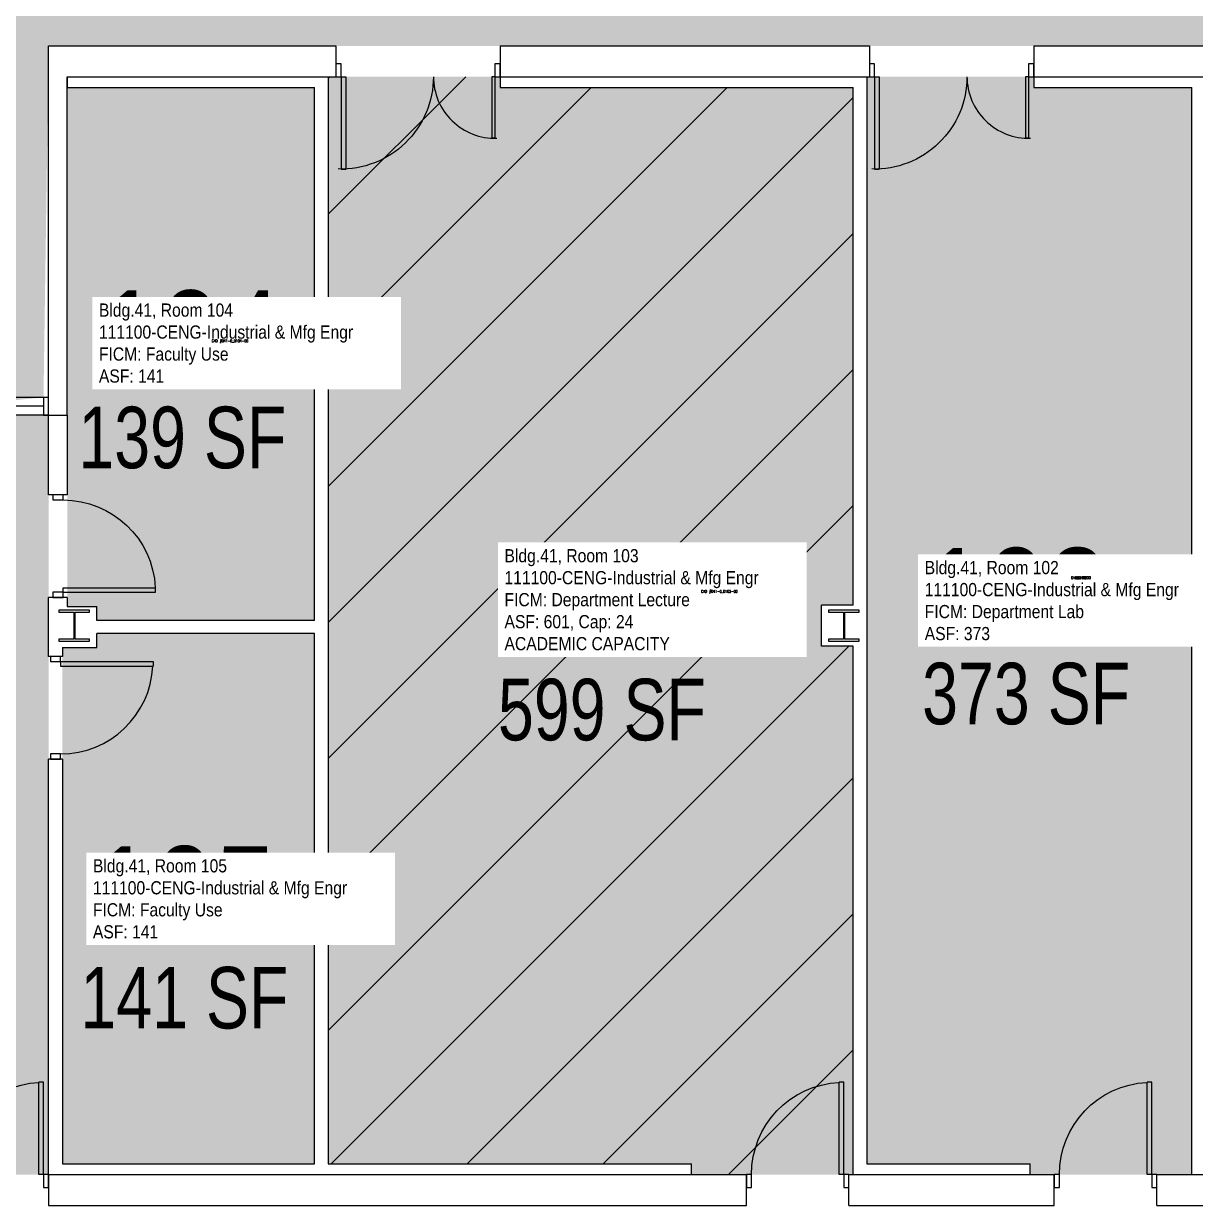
# Model space of a CAD drawing. Header units: inches. Extents: x -3087 to 2347, y -254 to 3466.
# Drawn here: x -905.7 to -449, y 2592 to 3052.7 of the extents above; entities that cross this region are included whole.
import ezdxf
from ezdxf.enums import TextEntityAlignment as Align

# ---------------------------------------------------------------- set-up
doc = ezdxf.new("R2010")
doc.units = ezdxf.units.IN
doc.header["$LTSCALE"] = 10
doc.header["$MEASUREMENT"] = 0
for name, color, linetype in [('A-DOOR', 2, 'CONTINUOUS'), ('A-GLAZ', 1, 'CONTINUOUS'), ('A-GLAZ-SILL', 2, 'CONTINUOUS'), ('A-IDEN-CNUM', 7, 'CONTINUOUS'), ('A-IDEN-RNUM', 7, 'CONTINUOUS'), ('A-IDEN-SNUM', 4, 'CONTINUOUS'), ('A-IDEN-VNUM', 4, 'CONTINUOUS'), ('A-WALL', 5, 'CONTINUOUS'), ('AREA-TEXT', 3, 'CONTINUOUS'), ('Rooms-Capacity', 4, 'CONTINUOUS'), ('Rooms-Category-Color', 7, 'CONTINUOUS'), ('Rooms-College-Color', 7, 'CONTINUOUS'), ('Rooms-Department-Color', 7, 'CONTINUOUS'), ('Rooms-Division-Color', 7, 'CONTINUOUS'), ('Rooms-Information', 7, 'CONTINUOUS')]:
    doc.layers.add(name, color=color, linetype=linetype)
doc.styles.add('AREA', font='arial.ttf', dxfattribs={"height": 24})
doc.styles.add('ROOMSNUMBER', font='TXT.SHX', dxfattribs={"height": 1})
doc.styles.add('ROOMVNUMBER', font='arial.ttf', dxfattribs={"width": 0.85, "height": 30})

msp = doc.modelspace()

# ---------------------------------------------------------------- hatches: boundary and pattern name
at = {"layer": 'Rooms-Capacity'}
h = msp.add_hatch(dxfattribs=at)
h.set_pattern_fill('ANSI31', color=256, scale=300, style=0)
h.set_pattern_definition([(45, (0, 0), (-26.51650429449553, 26.51650429449553), [])])
h.paths.add_polyline_path([(-786.9968528598547, 3032.001631250605), (-720.0023359656334, 3032.001501670107), (-720.0023361295462, 3027.75001655519), (-582.3718530386686, 3027.750022778288), (-582.3718530088663, 2826.000022782013), (-594.7578189969063, 2826.000022791326), (-594.7578189522028, 2810.000022826716), (-582.371853068471, 2810.000022804365), (-582.3718532323837, 2604.000022837892), (-645.3718531280756, 2604.000022817403), (-645.3718532323837, 2608.250022795051), (-786.996852889657, 2608.250022787601)])
at = {"layer": 'Rooms-Category-Color', "true_color": 0xadadad}
h = msp.add_hatch(color=253, dxfattribs=at)
edge = h.paths.add_edge_path()
edge.add_arc((-1655.291926920601, 10436.69894980821), 7302.777143042623, 270.5977534965467, 281.783160734968)
edge.add_line((-164.0038321465254, 3287.809957850724), (-164.0038322339011, 3225.155798433349))
edge.add_line((-164.0038322339011, 3225.155798433349), (-447.587626516819, 3178.783998653293))
edge.add_line((-447.587626516819, 3178.783998653293), (-445.7104129195213, 3166.931738570333))
edge.add_line((-445.7104129195213, 3166.931738570333), (-439.7842932641506, 3167.8704096172))
edge.add_line((-439.7842932641506, 3167.8704096172), (-430.359186604619, 3108.615226484835))
edge.add_line((-430.359186604619, 3108.615226484835), (-376.0023359954357, 3117.224505804479))
edge.add_line((-376.0023359954357, 3117.224505804479), (-376.0023360848427, 3044.000021830201))
edge.add_line((-376.0023360848427, 3044.000021830201), (-895.9968530535698, 3044.001864302903))
edge.add_line((-895.9968530535698, 3044.001864302903), (-897.9968530237675, 2907.000022990629))
edge.add_line((-897.9968530237675, 2907.000022990629), (-967.996853068471, 2900.000022834167))
edge.add_line((-967.996853068471, 2900.000022834167), (-967.9968529641628, 3044.000023009256))
edge.add_line((-967.9968529641628, 3044.000023009256), (-1655.99685318768, 3044.000023007393))
edge.add_line((-1655.99685318768, 3044.000023007393), (-1655.996853008866, 2900.000022990629))
edge.add_line((-1655.996853008866, 2900.000022990629), (-1727.996853128076, 2900.000022985041))
edge.add_line((-1727.996853128076, 2900.000022985041), (-1727.996853157878, 3044.000023012981))
edge.add_line((-1727.996853157878, 3044.000023012981), (-1824.002336084843, 3044.000023022294))
edge.add_line((-1824.002336084843, 3044.000023022294), (-1824.002336084843, 2994.000023050234))
edge.add_line((-1824.002336084843, 2994.000023050234), (-1936.002336159348, 2994.000023057684))
edge.add_line((-1936.002336159348, 2994.000023057684), (-1936.002336204052, 3044.000023026019))
edge.add_line((-1936.002336204052, 3044.000023026019), (-2032.002336114645, 3044.000023012981))
edge.add_line((-2032.002336114645, 3044.000023012981), (-2032.002336084843, 3008.000022945926))
edge.add_line((-2032.002336084843, 3008.000022945926), (-2104.002336084843, 3008.000022988766))
edge.add_line((-2104.002336084843, 3008.000022988766), (-2104.00233605504, 3044.000023001805))
edge.add_line((-2104.00233605504, 3044.000023001805), (-2128.002335950732, 3044.000022985041))
edge.add_line((-2128.002335950732, 3044.000022985041), (-2128.002335965633, 2900.000023016706))
edge.add_line((-2128.002335965633, 2900.000023016706), (-2184.002336099744, 2900.000023050234))
edge.add_line((-2184.002336099744, 2900.000023050234), (-2184.002336025238, 2948.0000229422))
edge.add_line((-2184.002336025238, 2948.0000229422), (-2202.002336248755, 2948.00002304092))
edge.add_line((-2202.002336248755, 2948.00002304092), (-2202.002336159348, 3032.000022973865))
edge.add_line((-2202.002336159348, 3032.000022973865), (-2184.00233617425, 3032.000023016706))
edge.add_line((-2184.00233617425, 3032.000023016706), (-2184.002336099744, 3044.000023037195))
edge.add_line((-2184.002336099744, 3044.000023037195), (-2184.002342807589, 3153.935623803112))
edge.add_arc((-1648.003916241946, 10345.97568545777), 7211.985479861029, 265.7378186661483, 269.0468595697341)
edge.add_arc((-1647.999499138761, 10346.24118466042), 7212.251015804753, 269.0468595697342, 270.5473209509314)
at = {"layer": 'Rooms-Category-Color', "true_color": 0xffff64}
msp.add_hatch(color=51, dxfattribs=at).paths.add_polyline_path([(-786.9968528598547, 3032.001631250605), (-720.0023359656334, 3032.001501670107), (-720.0023361295462, 3027.75001655519), (-582.3718530386686, 3027.750022778288), (-582.3718530088663, 2826.000022782013), (-594.7578189969063, 2826.000022791326), (-594.7578189522028, 2810.000022826716), (-582.371853068471, 2810.000022804365), (-582.3718532323837, 2604.000022837892), (-645.3718531280756, 2604.000022817403), (-645.3718532323837, 2608.250022795051), (-786.996852889657, 2608.250022787601)])
at = {"layer": 'Rooms-Category-Color', "true_color": 0xe3f498}
msp.add_hatch(color=61, dxfattribs=at).paths.add_polyline_path([(-576.9968528449535, 3032.001199800521), (-511.9968529045582, 3032.001076607034), (-511.9968530237675, 3027.750022832304), (-450.3718530535698, 3027.750022785738), (-450.3718530237675, 2604.000022795051), (-513.3718531727791, 2604.000022703782), (-513.3718531727791, 2608.250022726133), (-576.996852979064, 2608.250022800639)])
at = {"layer": 'Rooms-Category-Color', "true_color": 0xfbafa2}
for points in [[(-888.7468530088663, 3027.750022813678), (-792.371852979064, 3027.750022798777), (-792.3720101416111, 2820.000022852793), (-877.2470102161169, 2820.000022847205), (-877.2470104545355, 2825.50002284348), (-888.7470102161169, 2825.500022821128)], [(-890.6220101416111, 2809.500022860244), (-877.2470103949308, 2809.500022856519), (-877.2470103353262, 2815.00002287142), (-792.3720101416111, 2815.000022852793), (-792.3718531727791, 2608.250022819266), (-890.6218529939651, 2608.250022830442)]]:
    msp.add_hatch(color=21, dxfattribs=at).paths.add_polyline_path(points)
at = {"layer": 'Rooms-Category-Color', "true_color": 0xadadad}
msp.add_hatch(color=253, dxfattribs=at).paths.add_polyline_path([(-967.9968530982733, 2900.000022659078), (-895.9968530833721, 2900.000022862107), (-895.9968531131744, 2604.000022793189), (-1008.002335682511, 2604.000023992732), (-1008.002336114645, 2664.001863129437), (-967.9968530088663, 2664.001864114776)])
at = {"layer": 'Rooms-College-Color', "true_color": 0xadadad}
h = msp.add_hatch(color=253, dxfattribs=at)
edge = h.paths.add_edge_path()
edge.add_arc((-1655.291926920601, 10436.69894980821), 7302.777143042623, 270.5977534965467, 281.783160734968)
edge.add_line((-164.0038321465254, 3287.809957850724), (-164.0038322339011, 3225.155798433349))
edge.add_line((-164.0038322339011, 3225.155798433349), (-447.587626516819, 3178.783998653293))
edge.add_line((-447.587626516819, 3178.783998653293), (-445.7104129195213, 3166.931738570333))
edge.add_line((-445.7104129195213, 3166.931738570333), (-439.7842932641506, 3167.8704096172))
edge.add_line((-439.7842932641506, 3167.8704096172), (-430.359186604619, 3108.615226484835))
edge.add_line((-430.359186604619, 3108.615226484835), (-376.0023359954357, 3117.224505804479))
edge.add_line((-376.0023359954357, 3117.224505804479), (-376.0023360848427, 3044.000021830201))
edge.add_line((-376.0023360848427, 3044.000021830201), (-895.9968530535698, 3044.001864302903))
edge.add_line((-895.9968530535698, 3044.001864302903), (-897.9968530237675, 2907.000022990629))
edge.add_line((-897.9968530237675, 2907.000022990629), (-967.996853068471, 2900.000022834167))
edge.add_line((-967.996853068471, 2900.000022834167), (-967.9968529641628, 3044.000023009256))
edge.add_line((-967.9968529641628, 3044.000023009256), (-1655.99685318768, 3044.000023007393))
edge.add_line((-1655.99685318768, 3044.000023007393), (-1655.996853008866, 2900.000022990629))
edge.add_line((-1655.996853008866, 2900.000022990629), (-1727.996853128076, 2900.000022985041))
edge.add_line((-1727.996853128076, 2900.000022985041), (-1727.996853157878, 3044.000023012981))
edge.add_line((-1727.996853157878, 3044.000023012981), (-1824.002336084843, 3044.000023022294))
edge.add_line((-1824.002336084843, 3044.000023022294), (-1824.002336084843, 2994.000023050234))
edge.add_line((-1824.002336084843, 2994.000023050234), (-1936.002336159348, 2994.000023057684))
edge.add_line((-1936.002336159348, 2994.000023057684), (-1936.002336204052, 3044.000023026019))
edge.add_line((-1936.002336204052, 3044.000023026019), (-2032.002336114645, 3044.000023012981))
edge.add_line((-2032.002336114645, 3044.000023012981), (-2032.002336084843, 3008.000022945926))
edge.add_line((-2032.002336084843, 3008.000022945926), (-2104.002336084843, 3008.000022988766))
edge.add_line((-2104.002336084843, 3008.000022988766), (-2104.00233605504, 3044.000023001805))
edge.add_line((-2104.00233605504, 3044.000023001805), (-2128.002335950732, 3044.000022985041))
edge.add_line((-2128.002335950732, 3044.000022985041), (-2128.002335965633, 2900.000023016706))
edge.add_line((-2128.002335965633, 2900.000023016706), (-2184.002336099744, 2900.000023050234))
edge.add_line((-2184.002336099744, 2900.000023050234), (-2184.002336025238, 2948.0000229422))
edge.add_line((-2184.002336025238, 2948.0000229422), (-2202.002336248755, 2948.00002304092))
edge.add_line((-2202.002336248755, 2948.00002304092), (-2202.002336159348, 3032.000022973865))
edge.add_line((-2202.002336159348, 3032.000022973865), (-2184.00233617425, 3032.000023016706))
edge.add_line((-2184.00233617425, 3032.000023016706), (-2184.002336099744, 3044.000023037195))
edge.add_line((-2184.002336099744, 3044.000023037195), (-2184.002342807589, 3153.935623803112))
edge.add_arc((-1648.003916241946, 10345.97568545777), 7211.985479861029, 265.7378186661483, 269.0468595697341)
edge.add_arc((-1647.999499138761, 10346.24118466042), 7212.251015804753, 269.0468595697342, 270.5473209509314)
at = {"layer": 'Rooms-College-Color', "true_color": 0x99d7b2}
for points in [[(-786.9968528598547, 3032.001631250605), (-720.0023359656334, 3032.001501670107), (-720.0023361295462, 3027.75001655519), (-582.3718530386686, 3027.750022778288), (-582.3718530088663, 2826.000022782013), (-594.7578189969063, 2826.000022791326), (-594.7578189522028, 2810.000022826716), (-582.371853068471, 2810.000022804365), (-582.3718532323837, 2604.000022837892), (-645.3718531280756, 2604.000022817403), (-645.3718532323837, 2608.250022795051), (-786.996852889657, 2608.250022787601)], [(-576.9968528449535, 3032.001199800521), (-511.9968529045582, 3032.001076607034), (-511.9968530237675, 3027.750022832304), (-450.3718530535698, 3027.750022785738), (-450.3718530237675, 2604.000022795051), (-513.3718531727791, 2604.000022703782), (-513.3718531727791, 2608.250022726133), (-576.996852979064, 2608.250022800639)], [(-888.7468530088663, 3027.750022813678), (-792.371852979064, 3027.750022798777), (-792.3720101416111, 2820.000022852793), (-877.2470102161169, 2820.000022847205), (-877.2470104545355, 2825.50002284348), (-888.7470102161169, 2825.500022821128)], [(-890.6220101416111, 2809.500022860244), (-877.2470103949308, 2809.500022856519), (-877.2470103353262, 2815.00002287142), (-792.3720101416111, 2815.000022852793), (-792.3718531727791, 2608.250022819266), (-890.6218529939651, 2608.250022830442)]]:
    msp.add_hatch(color=253, dxfattribs=at).paths.add_polyline_path(points)
at = {"layer": 'Rooms-College-Color', "true_color": 0xadadad}
msp.add_hatch(color=253, dxfattribs=at).paths.add_polyline_path([(-967.9968530982733, 2900.000022659078), (-895.9968530833721, 2900.000022862107), (-895.9968531131744, 2604.000022793189), (-1008.002335682511, 2604.000023992732), (-1008.002336114645, 2664.001863129437), (-967.9968530088663, 2664.001864114776)])
at = {"layer": 'Rooms-Department-Color', "true_color": 0xacacac}
h = msp.add_hatch(color=253, dxfattribs=at)
edge = h.paths.add_edge_path()
edge.add_arc((-1655.291926920601, 10436.69894980821), 7302.777143042623, 270.5977534965467, 281.783160734968)
edge.add_line((-164.0038321465254, 3287.809957850724), (-164.0038322339011, 3225.155798433349))
edge.add_line((-164.0038322339011, 3225.155798433349), (-447.587626516819, 3178.783998653293))
edge.add_line((-447.587626516819, 3178.783998653293), (-445.7104129195213, 3166.931738570333))
edge.add_line((-445.7104129195213, 3166.931738570333), (-439.7842932641506, 3167.8704096172))
edge.add_line((-439.7842932641506, 3167.8704096172), (-430.359186604619, 3108.615226484835))
edge.add_line((-430.359186604619, 3108.615226484835), (-376.0023359954357, 3117.224505804479))
edge.add_line((-376.0023359954357, 3117.224505804479), (-376.0023360848427, 3044.000021830201))
edge.add_line((-376.0023360848427, 3044.000021830201), (-895.9968530535698, 3044.001864302903))
edge.add_line((-895.9968530535698, 3044.001864302903), (-897.9968530237675, 2907.000022990629))
edge.add_line((-897.9968530237675, 2907.000022990629), (-967.996853068471, 2900.000022834167))
edge.add_line((-967.996853068471, 2900.000022834167), (-967.9968529641628, 3044.000023009256))
edge.add_line((-967.9968529641628, 3044.000023009256), (-1655.99685318768, 3044.000023007393))
edge.add_line((-1655.99685318768, 3044.000023007393), (-1655.996853008866, 2900.000022990629))
edge.add_line((-1655.996853008866, 2900.000022990629), (-1727.996853128076, 2900.000022985041))
edge.add_line((-1727.996853128076, 2900.000022985041), (-1727.996853157878, 3044.000023012981))
edge.add_line((-1727.996853157878, 3044.000023012981), (-1824.002336084843, 3044.000023022294))
edge.add_line((-1824.002336084843, 3044.000023022294), (-1824.002336084843, 2994.000023050234))
edge.add_line((-1824.002336084843, 2994.000023050234), (-1936.002336159348, 2994.000023057684))
edge.add_line((-1936.002336159348, 2994.000023057684), (-1936.002336204052, 3044.000023026019))
edge.add_line((-1936.002336204052, 3044.000023026019), (-2032.002336114645, 3044.000023012981))
edge.add_line((-2032.002336114645, 3044.000023012981), (-2032.002336084843, 3008.000022945926))
edge.add_line((-2032.002336084843, 3008.000022945926), (-2104.002336084843, 3008.000022988766))
edge.add_line((-2104.002336084843, 3008.000022988766), (-2104.00233605504, 3044.000023001805))
edge.add_line((-2104.00233605504, 3044.000023001805), (-2128.002335950732, 3044.000022985041))
edge.add_line((-2128.002335950732, 3044.000022985041), (-2128.002335965633, 2900.000023016706))
edge.add_line((-2128.002335965633, 2900.000023016706), (-2184.002336099744, 2900.000023050234))
edge.add_line((-2184.002336099744, 2900.000023050234), (-2184.002336025238, 2948.0000229422))
edge.add_line((-2184.002336025238, 2948.0000229422), (-2202.002336248755, 2948.00002304092))
edge.add_line((-2202.002336248755, 2948.00002304092), (-2202.002336159348, 3032.000022973865))
edge.add_line((-2202.002336159348, 3032.000022973865), (-2184.00233617425, 3032.000023016706))
edge.add_line((-2184.00233617425, 3032.000023016706), (-2184.002336099744, 3044.000023037195))
edge.add_line((-2184.002336099744, 3044.000023037195), (-2184.002342807589, 3153.935623803112))
edge.add_arc((-1648.003916241946, 10345.97568545777), 7211.985479861029, 265.7378186661483, 269.0468595697341)
edge.add_arc((-1647.999499138761, 10346.24118466042), 7212.251015804753, 269.0468595697342, 270.5473209509314)
at = {"layer": 'Rooms-Department-Color', "true_color": 0x99d7b2}
for points in [[(-786.9968528598547, 3032.001631250605), (-720.0023359656334, 3032.001501670107), (-720.0023361295462, 3027.75001655519), (-582.3718530386686, 3027.750022778288), (-582.3718530088663, 2826.000022782013), (-594.7578189969063, 2826.000022791326), (-594.7578189522028, 2810.000022826716), (-582.371853068471, 2810.000022804365), (-582.3718532323837, 2604.000022837892), (-645.3718531280756, 2604.000022817403), (-645.3718532323837, 2608.250022795051), (-786.996852889657, 2608.250022787601)], [(-576.9968528449535, 3032.001199800521), (-511.9968529045582, 3032.001076607034), (-511.9968530237675, 3027.750022832304), (-450.3718530535698, 3027.750022785738), (-450.3718530237675, 2604.000022795051), (-513.3718531727791, 2604.000022703782), (-513.3718531727791, 2608.250022726133), (-576.996852979064, 2608.250022800639)], [(-888.7468530088663, 3027.750022813678), (-792.371852979064, 3027.750022798777), (-792.3720101416111, 2820.000022852793), (-877.2470102161169, 2820.000022847205), (-877.2470104545355, 2825.50002284348), (-888.7470102161169, 2825.500022821128)], [(-890.6220101416111, 2809.500022860244), (-877.2470103949308, 2809.500022856519), (-877.2470103353262, 2815.00002287142), (-792.3720101416111, 2815.000022852793), (-792.3718531727791, 2608.250022819266), (-890.6218529939651, 2608.250022830442)]]:
    msp.add_hatch(color=253, dxfattribs=at).paths.add_polyline_path(points)
at = {"layer": 'Rooms-Department-Color', "true_color": 0xacacac}
msp.add_hatch(color=253, dxfattribs=at).paths.add_polyline_path([(-967.9968530982733, 2900.000022659078), (-895.9968530833721, 2900.000022862107), (-895.9968531131744, 2604.000022793189), (-1008.002335682511, 2604.000023992732), (-1008.002336114645, 2664.001863129437), (-967.9968530088663, 2664.001864114776)])
at = {"layer": 'Rooms-Division-Color', "true_color": 0xadadad}
h = msp.add_hatch(color=253, dxfattribs=at)
edge = h.paths.add_edge_path()
edge.add_arc((-1655.291926920601, 10436.69894980821), 7302.777143042623, 270.5977534965467, 281.783160734968)
edge.add_line((-164.0038321465254, 3287.809957850724), (-164.0038322339011, 3225.155798433349))
edge.add_line((-164.0038322339011, 3225.155798433349), (-447.587626516819, 3178.783998653293))
edge.add_line((-447.587626516819, 3178.783998653293), (-445.7104129195213, 3166.931738570333))
edge.add_line((-445.7104129195213, 3166.931738570333), (-439.7842932641506, 3167.8704096172))
edge.add_line((-439.7842932641506, 3167.8704096172), (-430.359186604619, 3108.615226484835))
edge.add_line((-430.359186604619, 3108.615226484835), (-376.0023359954357, 3117.224505804479))
edge.add_line((-376.0023359954357, 3117.224505804479), (-376.0023360848427, 3044.000021830201))
edge.add_line((-376.0023360848427, 3044.000021830201), (-895.9968530535698, 3044.001864302903))
edge.add_line((-895.9968530535698, 3044.001864302903), (-897.9968530237675, 2907.000022990629))
edge.add_line((-897.9968530237675, 2907.000022990629), (-967.996853068471, 2900.000022834167))
edge.add_line((-967.996853068471, 2900.000022834167), (-967.9968529641628, 3044.000023009256))
edge.add_line((-967.9968529641628, 3044.000023009256), (-1655.99685318768, 3044.000023007393))
edge.add_line((-1655.99685318768, 3044.000023007393), (-1655.996853008866, 2900.000022990629))
edge.add_line((-1655.996853008866, 2900.000022990629), (-1727.996853128076, 2900.000022985041))
edge.add_line((-1727.996853128076, 2900.000022985041), (-1727.996853157878, 3044.000023012981))
edge.add_line((-1727.996853157878, 3044.000023012981), (-1824.002336084843, 3044.000023022294))
edge.add_line((-1824.002336084843, 3044.000023022294), (-1824.002336084843, 2994.000023050234))
edge.add_line((-1824.002336084843, 2994.000023050234), (-1936.002336159348, 2994.000023057684))
edge.add_line((-1936.002336159348, 2994.000023057684), (-1936.002336204052, 3044.000023026019))
edge.add_line((-1936.002336204052, 3044.000023026019), (-2032.002336114645, 3044.000023012981))
edge.add_line((-2032.002336114645, 3044.000023012981), (-2032.002336084843, 3008.000022945926))
edge.add_line((-2032.002336084843, 3008.000022945926), (-2104.002336084843, 3008.000022988766))
edge.add_line((-2104.002336084843, 3008.000022988766), (-2104.00233605504, 3044.000023001805))
edge.add_line((-2104.00233605504, 3044.000023001805), (-2128.002335950732, 3044.000022985041))
edge.add_line((-2128.002335950732, 3044.000022985041), (-2128.002335965633, 2900.000023016706))
edge.add_line((-2128.002335965633, 2900.000023016706), (-2184.002336099744, 2900.000023050234))
edge.add_line((-2184.002336099744, 2900.000023050234), (-2184.002336025238, 2948.0000229422))
edge.add_line((-2184.002336025238, 2948.0000229422), (-2202.002336248755, 2948.00002304092))
edge.add_line((-2202.002336248755, 2948.00002304092), (-2202.002336159348, 3032.000022973865))
edge.add_line((-2202.002336159348, 3032.000022973865), (-2184.00233617425, 3032.000023016706))
edge.add_line((-2184.00233617425, 3032.000023016706), (-2184.002336099744, 3044.000023037195))
edge.add_line((-2184.002336099744, 3044.000023037195), (-2184.002342807589, 3153.935623803112))
edge.add_arc((-1648.003916241946, 10345.97568545777), 7211.985479861029, 265.7378186661483, 269.0468595697341)
edge.add_arc((-1647.999499138761, 10346.24118466042), 7212.251015804753, 269.0468595697342, 270.5473209509314)
at = {"layer": 'Rooms-Division-Color', "true_color": 0x99d7b2}
for points in [[(-786.9968528598547, 3032.001631250605), (-720.0023359656334, 3032.001501670107), (-720.0023361295462, 3027.75001655519), (-582.3718530386686, 3027.750022778288), (-582.3718530088663, 2826.000022782013), (-594.7578189969063, 2826.000022791326), (-594.7578189522028, 2810.000022826716), (-582.371853068471, 2810.000022804365), (-582.3718532323837, 2604.000022837892), (-645.3718531280756, 2604.000022817403), (-645.3718532323837, 2608.250022795051), (-786.996852889657, 2608.250022787601)], [(-576.9968528449535, 3032.001199800521), (-511.9968529045582, 3032.001076607034), (-511.9968530237675, 3027.750022832304), (-450.3718530535698, 3027.750022785738), (-450.3718530237675, 2604.000022795051), (-513.3718531727791, 2604.000022703782), (-513.3718531727791, 2608.250022726133), (-576.996852979064, 2608.250022800639)], [(-888.7468530088663, 3027.750022813678), (-792.371852979064, 3027.750022798777), (-792.3720101416111, 2820.000022852793), (-877.2470102161169, 2820.000022847205), (-877.2470104545355, 2825.50002284348), (-888.7470102161169, 2825.500022821128)], [(-890.6220101416111, 2809.500022860244), (-877.2470103949308, 2809.500022856519), (-877.2470103353262, 2815.00002287142), (-792.3720101416111, 2815.000022852793), (-792.3718531727791, 2608.250022819266), (-890.6218529939651, 2608.250022830442)]]:
    msp.add_hatch(color=253, dxfattribs=at).paths.add_polyline_path(points)
at = {"layer": 'Rooms-Division-Color', "true_color": 0xadadad}
msp.add_hatch(color=253, dxfattribs=at).paths.add_polyline_path([(-967.9968530982733, 2900.000022659078), (-895.9968530833721, 2900.000022862107), (-895.9968531131744, 2604.000022793189), (-1008.002335682511, 2604.000023992732), (-1008.002336114645, 2664.001863129437), (-967.9968530088663, 2664.001864114776)])

# ---------------------------------------------------------------- linework, layer by layer
at = {"layer": 'A-DOOR'}
for p, q in [((-782.0023360404027, 3032.001637814867), (-782.0023348778482, 2996.001637814867)), ((-782.0023360404027, 3032.001637814867), (-780.2023361476911, 3032.001637872995)), ((-780.2023361476911, 3032.001637872995), (-780.2023355215783, 2996.001637738884)), ((-722.0023360543747, 3032.001639851578), (-723.2023359828491, 3032.001639807901)), ((-723.2023359828491, 3032.001639807901), (-723.2023347516853, 3008.001639718495)), ((-722.0023360543747, 3032.001639851578), (-722.0023351808387, 3008.001639851578)), ((-574.0023360851062, 3032.002395598518), (-574.0023349225517, 2996.002395598518)), ((-574.0023360851062, 3032.002395598518), (-572.2023361923946, 3032.002395656646)), ((-572.2023361923946, 3032.002395656646), (-572.2023355662818, 2996.002395522536)), ((-514.0023360990782, 3032.002397635229), (-515.2023360275526, 3032.002397591553)), ((-515.2023360275526, 3032.002397591553), (-515.2023347963888, 3008.002397502146)), ((-514.0023360990782, 3032.002397635229), (-514.0023352255422, 3008.002397635229)), ((-722.0023351808387, 3008.001639851578), (-723.2023347516853, 3008.001639718495)), ((-514.0023352255422, 3008.002397635229), (-515.2023347963888, 3008.002397502146)), ((-782.0023348778482, 2996.001637814867), (-780.2023355215783, 2996.001637738884)), ((-574.0023349225517, 2996.002395598518), (-572.2023355662818, 2996.002395522536)), ((-890.3721491992474, 2831.000022778288), (-890.3721491247416, 2832.800022648647)), ((-890.3721491247416, 2832.800022648647), (-854.3721489161253, 2832.800022149459)), ((-890.3721491992474, 2831.000022778288), (-854.3721490353346, 2831.000022763386)), ((-854.3721490353346, 2831.000022763386), (-854.3721489161253, 2832.800022149459)), ((-891.3101387321949, 2803.999394427985), (-855.3101386278868, 2803.999394401908)), ((-891.3101387321949, 2803.999394427985), (-891.3101387470961, 2802.199394520372)), ((-891.3101387470961, 2802.199394520372), (-855.3101384937763, 2802.199395036325)), ((-855.3101386278868, 2803.999394401908), (-855.3101384937763, 2802.199395036325)), ((-899.7968530654907, 2604.000022804365), (-899.7968524247408, 2640.000022929162)), ((-897.9968530535698, 2640.000022787601), (-899.7968524247408, 2640.000022929162)), ((-897.9968530386686, 2604.000022802502), (-897.9968530535698, 2640.000022787601)), ((-587.8023359179497, 2604.000023070723), (-587.8023358732462, 2640.000023227185)), ((-586.0023365318775, 2640.000023119152), (-587.8023358732462, 2640.000023227185)), ((-586.0023359507322, 2604.000023106113), (-586.0023365318775, 2640.000023119152)), ((-467.8023359030485, 2604.001155795529), (-467.8023355454206, 2640.00115592964)), ((-466.0023362189531, 2640.001155834645), (-467.8023355454206, 2640.00115592964)), ((-466.0023360103369, 2604.001155801117), (-466.0023362189531, 2640.001155834645)), ((-897.9968530386686, 2604.000022802502), (-899.7968530654907, 2604.000022804365)), ((-586.0023359507322, 2604.000023106113), (-587.8023359179497, 2604.000023070723)), ((-466.0023360103369, 2604.001155801117), (-467.8023359030485, 2604.001155795529))]:
    msp.add_line(p, q, dxfattribs=at)
at = {"layer": 'A-DOOR', "ltscale": 0.5}
for points in [[(-784.0023360997438, 3032.001639628783), (-782.0023360401392, 3032.001639651135), (-782.0023360848427, 3037.001639666036), (-784.0023361295462, 3037.001639632508)], [(-722.0023360401392, 3032.001639865339), (-720.0023359805346, 3032.001639837399), (-720.0023361742496, 3037.001639874652), (-722.002336114645, 3037.001639867201)], [(-576.0023361742496, 3032.00239745155), (-574.0023361295462, 3032.002397438511), (-574.002336025238, 3037.00239741616), (-576.002336114645, 3037.002397442237)], [(-514.0023360550404, 3032.0023976136), (-512.0023360401392, 3032.002397583798), (-512.002336114645, 3037.00239762105), (-514.0023359805346, 3037.002397565171)]]:
    msp.add_lwpolyline(points, close=True, dxfattribs=at)
at = {"layer": 'A-DOOR'}
for points in [[(-894.3721489906311, 2869.000651193783), (-894.3727776259184, 2867.000651296228), (-890.37277777493, 2866.999394290149), (-890.3721491843462, 2868.999394185841)], [(-894.3721489757299, 2831.001279799268), (-894.3727773725986, 2829.001279866323), (-890.3727775663137, 2829.000022854656), (-890.3721491992474, 2831.000022778288)], [(-895.3095099925995, 2806.000651348382), (-895.3101385384798, 2804.00065145269), (-891.3101387321949, 2803.999394427985), (-891.3095101565123, 2805.999394323677)], [(-895.310138553381, 2768.000651447102), (-895.3107669949532, 2766.000651521608), (-891.3107672333717, 2765.99939453043), (-891.3101387321949, 2767.99939443171)], [(-897.9968531131744, 2599.000022813678), (-895.9968531429768, 2599.000022796914), (-895.9968531131744, 2604.000022793189), (-897.9968530386686, 2604.000022802502)], [(-624.0023359805346, 2598.998889712617), (-622.002336025238, 2598.998889731243), (-622.0023360401392, 2603.998889740556), (-624.0023359507322, 2603.998889712617)], [(-586.0023360103369, 2599.000022828579), (-584.0023358762264, 2599.000022800639), (-584.0023360401392, 2604.000022817403), (-586.0023360103369, 2604.00002281554)], [(-504.0023358911276, 2599.000022662804), (-502.0023360848427, 2599.000022662804), (-502.0023359805346, 2604.000022659078), (-504.0023359954357, 2604.000022722408)], [(-466.0023360848427, 2599.00115580298), (-464.0023359358311, 2599.001155795529), (-464.002336025238, 2604.001155814156), (-466.0023360103369, 2604.001155801117)]]:
    msp.add_lwpolyline(points, close=True, dxfattribs=at)
at = {"layer": 'A-DOOR', "extrusion": (0, 0, -1)}
for centre, major_axis, ratio, start_param, end_param in [((-782.0023360404027, 3032.001637814867), (-25.4558441227158, 25.4558441227158), 0.9999999999999925, 2.356194457899165, 3.956783291521986), ((-574.0023360851062, 3032.002395598518), (-25.4558441227158, 25.4558441227158), 0.9999999999999925, 2.356194457899165, 3.956783291521986), ((-890.3721491992474, 2831.000022778288), (-32.77904643423319, 14.88402219788888), 0.9999999990009132, 1.144561918115765, 2.665337405325267), ((-897.9968530386686, 2604.000022802502), (-19.80261404353821, 30.06420591196608), 0.9999999998690018, 5.294840164277193, 6.815615652242744), ((-586.0023359507322, 2604.000023106113), (30.06420591574896, 19.8026140460299), 0.9999999998450129, 3.724043824342174, 5.244819312096725), ((-466.0023360103369, 2604.001155801117), (30.06420592344954, 19.80261405110209), 0.9999999995999467, 3.724043831883424, 5.244819319268433)]:
    msp.add_ellipse(centre, major_axis=major_axis, ratio=ratio, start_param=start_param, end_param=end_param, dxfattribs=at)
at = {"layer": 'A-DOOR'}
for centre, major_axis, ratio, start_param, end_param in [((-722.0023360543747, 3032.001639851578), (16.97056274847715, 16.97056274847714), 0.9999999999999917, 2.356194526589674, 3.956783360212504), ((-514.0023360990782, 3032.002397635229), (16.97056274847715, 16.97056274847714), 0.9999999999999917, 2.356194526589674, 3.956783360212504), ((-891.3101387321949, 2803.999394427985), (27.20933635760927, 23.57227219473873), 0.9999999990545388, 3.998490407878702, 5.519265894997695)]:
    msp.add_ellipse(centre, major_axis=major_axis, ratio=ratio, start_param=start_param, end_param=end_param, dxfattribs=at)
at = {"layer": 'A-GLAZ', "ltscale": 0.5}
for p, q in [((-895.996852979064, 2907.000022979453), (-929.9968531578779, 2907.000023037195)), ((-895.996852979064, 2900.000023018569), (-929.9968531131744, 2900.000023087487))]:
    msp.add_line(p, q, dxfattribs=at)
at = {"layer": 'A-GLAZ-SILL', "ltscale": 0.5}
for p, q in [((-897.9968530237675, 2907.000022990629), (-897.9968529939651, 2900.000023014843)), ((-895.9968529492617, 2907.000022919849), (-897.9968530237675, 2907.000022990629)), ((-895.996852979064, 2900.000023018569), (-895.9968529492617, 2907.000022919849)), ((-897.9968529492617, 2903.500023003668), (-927.9968528300524, 2903.500023024157)), ((-897.9968529939651, 2900.000023014843), (-895.996852979064, 2900.000023018569))]:
    msp.add_line(p, q, dxfattribs=at)
at = {"layer": 'A-WALL', "ltscale": 0.5}
for p, q in [((-895.9968530535698, 3044.001864302903), (-784.0023360103369, 3044.001643581316)), ((-895.9968529939651, 2900.000023029745), (-895.9968530535698, 3044.001864302903)), ((-784.0023360103369, 3044.001643581316), (-784.0023360997438, 3032.001639628783)), ((-720.0023360699415, 3044.002997817472), (-576.0023360103369, 3044.002408945933)), ((-720.0023360699415, 3044.002997817472), (-720.0023360997438, 3032.002991523594)), ((-576.0023360103369, 3044.002408945933), (-576.0023361742496, 3032.00239745155)), ((-511.9968529343605, 3044.001088682562), (-511.9968528747559, 3032.001074708998)), ((-511.9968529343605, 3044.001088682562), (-421.0023360103369, 3044.000022985041)), ((-888.746852979064, 2900.00002303347), (-888.7468530386686, 3032.001864312217)), ((-888.7468530535698, 3032.001853130758), (-784.0023360997438, 3032.001639628783)), ((-720.0023360997438, 3032.002991523594), (-576.0023361742496, 3032.00239745155)), ((-511.9968528747559, 3032.001074708998), (-421.0023360997438, 3032.000006657094)), ((-895.996852979064, 2900.000023018569), (-888.746852979064, 2900.00002303347)), ((-896.0023359954357, 2604.000023012981), (-624.0023359954357, 2603.998889913782)), ((-896.0023359954357, 2604.000023012981), (-896.0023358166218, 2592.001832682639)), ((-624.0023360699415, 2591.999991999939), (-624.0023359954357, 2603.998889913782)), ((-584.0023359656334, 2592.001032114029), (-584.0023357719183, 2604.000022944063)), ((-584.0023357719183, 2604.000022944063), (-504.0023357719183, 2604.000022865832)), ((-504.0023358613253, 2592.000818166882), (-504.0023357719183, 2604.000022865832)), ((-464.0023358762264, 2592.000694636256), (-464.0023359507322, 2604.000023018569)), ((-464.0023359507322, 2604.000023018569), (-440.0023358911276, 2604.000022964552)), ((-896.0023358166218, 2592.001832682639), (-624.0023357570171, 2592.000022983178)), ((-584.0023359358311, 2592.001032108441), (-504.0023358613253, 2592.000818166882)), ((-464.0023358762264, 2592.000694636256), (-440.0023358911276, 2592.000653309748))]:
    msp.add_line(p, q, dxfattribs=at)
at = {"layer": 'A-WALL', "linetype": 'Continuous'}
for p, q in [((-888.7468530535698, 3032.001853130758), (-888.7468530088663, 3027.750022813678)), ((-895.9968530833721, 2900.000022862107), (-888.7468530237675, 2900.000022852793)), ((-886.1898359358311, 2823.250022945926), (-886.1898361444473, 2812.750023012981)), ((-885.8148359954357, 2823.250023012981), (-885.8148361742496, 2812.750022999942)), ((-586.1898359507322, 2823.250022983178), (-586.1898360997438, 2812.750023016706)), ((-585.814836114645, 2823.250023007393), (-585.814836025238, 2812.750023009256)), ((-582.3718532323837, 2604.000022837892), (-513.3718531876802, 2604.000022705644))]:
    msp.add_line(p, q, dxfattribs=at)
at = {"layer": 'A-WALL'}
for p, q in [((-888.7468530535698, 3032.001853130758), (-786.9968528598547, 3032.001631256193)), ((-786.9968528598547, 3032.001631250605), (-786.9968530088663, 3027.750022809952)), ((-720.0023359656334, 3032.001501670107), (-720.0023361295462, 3027.75001655519)), ((-720.0023360103369, 3032.001501712948), (-576.996852889657, 3032.001199861988)), ((-576.9968528449535, 3032.001199800521), (-576.9968530088663, 3027.750022806227)), ((-511.9968529045582, 3032.001076560467), (-444.9968530386686, 3032.001076593995)), ((-511.9968529045582, 3032.001076607034), (-511.9968530237675, 3027.750022832304)), ((-888.7468530386686, 3027.750022826716), (-792.371852979064, 3027.750022798777)), ((-792.3720101416111, 2820.000022852793), (-792.371852979064, 3027.750022798777)), ((-786.9968529343605, 3027.750022791326), (-786.996852889657, 2608.250022787601)), ((-720.0023361295462, 3027.75001655519), (-582.3718530386686, 3027.750022778288)), ((-582.3718530088663, 2826.000022782013), (-582.3718530386686, 3027.750022778288)), ((-576.9968530088663, 3027.750022806227), (-576.996852979064, 2608.250022800639)), ((-511.9968530237675, 3027.750022817403), (-450.3718530535698, 3027.750022785738)), ((-450.3718530237675, 2604.000022795051), (-450.3718530535698, 3027.750022785738)), ((-895.9971491098404, 2869.000022679567), (-895.9968530833721, 2900.000022862107)), ((-888.7468530237675, 2900.000022852793), (-888.7471490055323, 2869.00002268143)), ((-888.7471490055323, 2869.00002268143), (-895.9971491098404, 2869.000022679567)), ((-895.9970102161169, 2806.000022834167), (-895.9971674382687, 2829.000022904947)), ((-888.7471673488617, 2829.000022877008), (-895.9971674382687, 2829.000022904947)), ((-888.7471673488617, 2829.000022877008), (-888.7470102161169, 2825.500022821128)), ((-888.7470102161169, 2825.500022821128), (-877.2470104545355, 2825.50002284348)), ((-877.2470102161169, 2820.000022847205), (-877.2470104545355, 2825.50002284348)), ((-582.3718530088663, 2826.000022782013), (-594.7578189969063, 2826.000022791326)), ((-594.7578189522028, 2810.000022826716), (-594.7578189969063, 2826.000022791326)), ((-792.3720101863146, 2820.000022860244), (-877.2470102161169, 2820.000022847205)), ((-877.2470103949308, 2809.500022856519), (-877.2470103353262, 2815.00002287142)), ((-792.3720101565123, 2815.000022856519), (-877.2470103353262, 2815.00002287142)), ((-792.3718531727791, 2608.250022819266), (-792.3720101416111, 2815.000022852793)), ((-890.6220100522041, 2806.00002280809), (-895.9970102161169, 2806.000022834167)), ((-890.6220101416111, 2809.500022860244), (-877.2470103949308, 2809.500022856519)), ((-890.6220101416111, 2809.500022860244), (-890.6220100522041, 2806.00002280809)), ((-582.371853068471, 2810.000022804365), (-594.7578189522028, 2810.000022826716)), ((-582.3718532323837, 2604.000022837892), (-582.371853068471, 2810.000022804365)), ((-890.6220101118088, 2766.000023020431), (-895.9970102310181, 2766.000022994354)), ((-895.9968531280756, 2604.000022830442), (-895.9970102310181, 2766.000022994354)), ((-890.6220101118088, 2766.000023020431), (-890.6218529939651, 2608.250022830442)), ((-890.6218529939651, 2608.250022830442), (-792.3718531727791, 2608.250022819266)), ((-786.996852889657, 2608.250022787601), (-645.3718532323837, 2608.250022795051)), ((-645.3718531727791, 2604.000022834167), (-645.3718532323837, 2608.250022795051)), ((-576.996852979064, 2608.250022800639), (-513.3718531727791, 2608.250022726133)), ((-513.3718531727791, 2604.000022703782), (-513.3718531727791, 2608.250022726133)), ((-895.9968532174826, 2604.000022828579), (-645.3718531280756, 2604.000022817403))]:
    msp.add_line(p, q, dxfattribs=at)
at = {"layer": 'A-WALL', "linetype": 'Continuous'}
for points in [[(-885.8148359954357, 2823.250023012981), (-880.0023360550404, 2823.250023018569), (-880.0023361444473, 2824.00002300553), (-892.0023361891508, 2824.000023011118), (-892.0023360699415, 2823.250022979453), (-886.1898359358311, 2823.250022945926)], [(-585.814836114645, 2823.250023007393), (-580.0023359507322, 2823.250022972003), (-580.0023360699415, 2824.000023024157), (-592.0023361593485, 2824.000022979453), (-592.0023360997438, 2823.25002300553), (-586.1898359507322, 2823.250022983178)], [(-886.1898361444473, 2812.750023012981), (-892.0023360997438, 2812.750023011118), (-892.0023359656334, 2812.000022996217), (-880.002336025238, 2812.00002299808), (-880.002336114645, 2812.750023003668), (-885.8148361742496, 2812.750022999942)], [(-586.1898360997438, 2812.750023016706), (-592.0023362189531, 2812.750023039058), (-592.0023361295462, 2812.000023003668), (-580.0023360848427, 2812.000023007393), (-580.0023361593485, 2812.75002304092), (-585.814836025238, 2812.750023009256)]]:
    msp.add_lwpolyline(points, dxfattribs=at)

# ---------------------------------------------------------------- texts
at = {"layer": 'A-IDEN-CNUM', "style": 'ROOMSNUMBER', "width": 0.85}
for s, p in [('CAD #041-0_0104-00', (-832.4128983672708, 2928.50843685912)), ('CAD #041-0_0102-00', (-497.4291609684005, 2833.168727787212)), ('CAD #041-0_0103-00', (-641.6582758184522, 2830.843376527075)), ('CAD #041-0_0105-00', (-828.9234911445528, 2705.274001910351))]:
    msp.add_text(s, height=1, rotation=359.9999999866598, dxfattribs=at).set_placement(p)
at = {"layer": 'A-IDEN-RNUM', "style": 'ROOMSNUMBER', "width": 0.85}
for s, p in [('0104-00', (-832.4128983672708, 2931.508436847944)), ('0103-00', (-641.6582758184522, 2833.843376515899)), ('0102-00', (-497.4291609684005, 2836.168727776036)), ('0105-00', (-828.9234911445528, 2708.274001899175))]:
    msp.add_text(s, height=1, rotation=359.9999999866598, dxfattribs=at).set_placement(p)
at = {"layer": 'A-IDEN-SNUM', "style": 'ROOMSNUMBER', "width": 0.85}
for s, p in [('0410010400', (-832.4128983672708, 2931.508436847944)), ('0410010300', (-641.6582758184522, 2833.843376515899)), ('0410010200', (-497.4291609684005, 2836.168727776036)), ('0410010500', (-828.9234911445528, 2708.274001899175))]:
    msp.add_text(s, height=1, rotation=359.9999999866598, dxfattribs=at).set_placement(p)
at = {"layer": 'A-IDEN-VNUM', "style": 'ROOMVNUMBER', "width": 0.85}
for s, p in [('104', (-840.7400343632326, 2930.656773488503)), ('102', (-518.8246638095006, 2830.269080713391)), ('103', (-682.6353582069278, 2826.337060257792)), ('105', (-843.0760497841984, 2714.012886448763))]:
    msp.add_text(s, height=36, rotation=359.9999999866598, dxfattribs=at).set_placement(p, align=Align.MIDDLE_CENTER)
at = {"layer": 'AREA-TEXT', "style": 'AREA', "width": 0.75}
for s, p in [('139 SF', (-843.8849955098704, 2891.366443333682)), ('373 SF', (-514.9492861516774, 2791.53660250688)), ('599 SF', (-680.3101216321811, 2785.280643550679)), ('141 SF', (-843.0760497841984, 2672.956459750421))]:
    msp.add_text(s, height=24, dxfattribs=at).set_placement(p, align=Align.MIDDLE_CENTER)

# ---------------------------------------------------------------- next in the draw order: texts
at = {"layer": 'Rooms-Information', "char_height": 5.142857142857143, "width": 115.2, "attachment_point": 7, "rotation": 359.99999998665976, "style": 'ROOMVNUMBER', "bg_fill": 3, "box_fill_scale": 1.5, "bg_fill_color": 256, "bg_fill_true_color": 13158600, "bg_fill_transparency": 0}
for s, insert in [('Bldg.41, Room 104^M^J111100-CENG-Industrial & Mfg Engr^M^JFICM: Faculty Use^M^JASF: 141', (-876.4017669731534, 2912.656773496806)), ('Bldg.41, Room 103^M^J111100-CENG-Industrial & Mfg Engr^M^JFICM: Department Lecture^M^JASF: 601, Cap: 24^M^JACADEMIC CAPACITY', (-718.2970908168486, 2808.337060266096)), ('Bldg.41, Room 102^M^J111100-CENG-Industrial & Mfg Engr^M^JFICM: Department Lab^M^JASF: 373', (-554.4863964194215, 2812.269080721695)), ('Bldg.41, Room 105^M^J111100-CENG-Industrial & Mfg Engr^M^JFICM: Faculty Use^M^JASF: 141', (-878.7377823941192, 2696.012886457067))]:
    msp.add_mtext(s, dxfattribs=dict(at, insert=insert))

doc.saveas('drawing.dxf')
